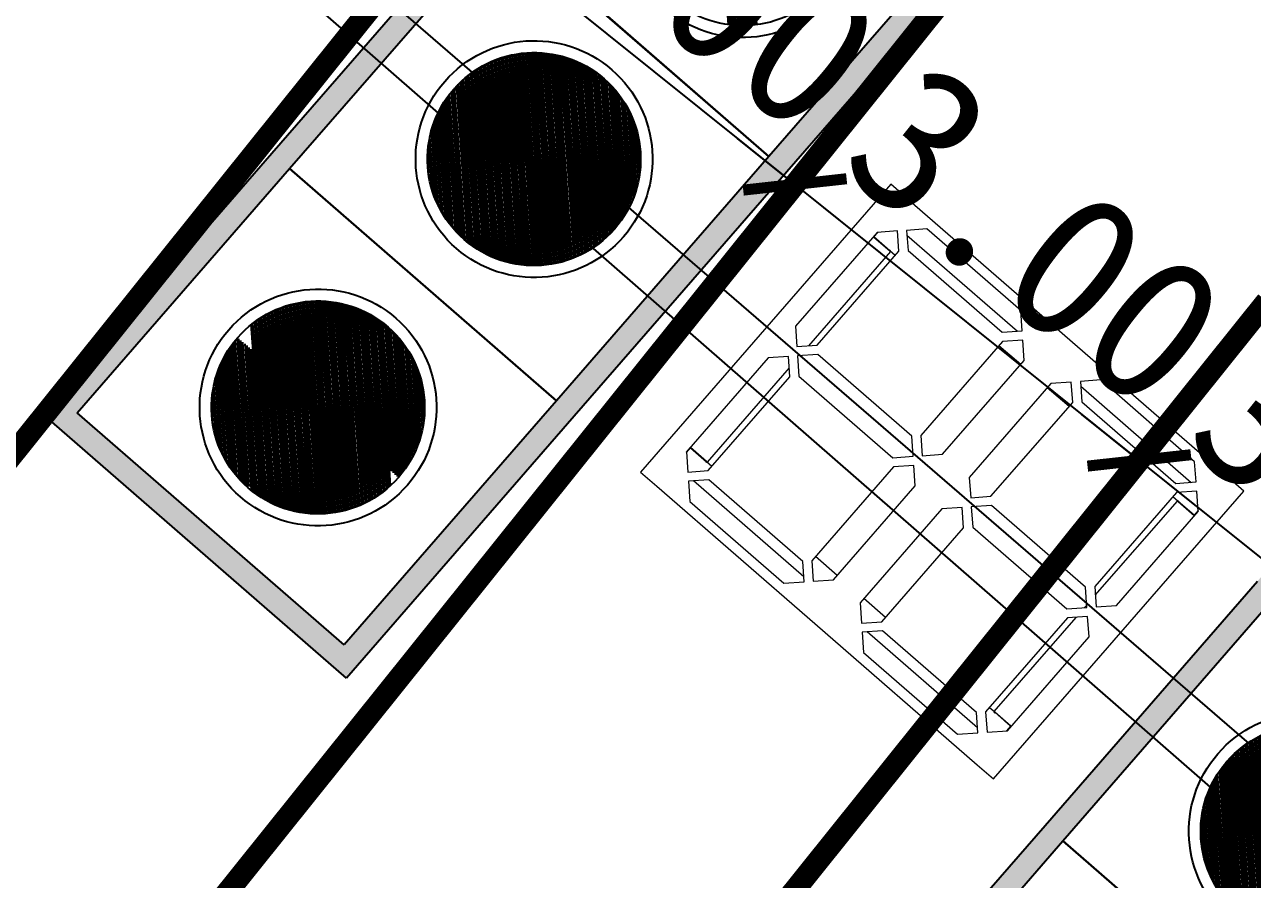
# Model space of a CAD drawing. Header units: millimetres. Extents: x 67536 to 67858, y 50657 to 50929.
# Drawn here: x 67722.72 to 67731.07, y 50819.86 to 50825.68 of the extents above; entities that cross this region are included whole.
import ezdxf

# ---------------------------------------------------------------- set-up
doc = ezdxf.new("R2010")
doc.units = ezdxf.units.MM
doc.linetypes.add('JTSS01', pattern=[6, 2, -4])
doc.layers.add('@-交通信号', color=7, linetype='Continuous')
doc.layers.add('@-注释', color=7, linetype='Continuous')
doc.layers.add('@-道路标线', color=7, linetype='Continuous', lineweight=0)
doc.layers.get('0').off()
doc.styles.add('--黑体', font='simhei.ttf')
doc.dimstyles.new('标志标注', dxfattribs={"dimtxt": 1, "dimasz": 0.5, "dimexe": 0, "dimexo": 0, "dimgap": 0.25, "dimtad": 1, "dimzin": 0, "dimdsep": 46, "dimtxsty": '--黑体', "dimblk": 'ARCHTICK', "dimcen": 0.09, "dimadec": 0, "dimazin": 0, "dimtfac": 1, "dimtix": 1, "dimtmove": 1, "dimatfit": 0, "dimfxl": 1, "dimtolj": 1, "dimtzin": 0, "dimarcsym": 0})

# ---------------------------------------------------------------- blocks, each defined once
blk = doc.blocks.new('A$C5D3B22B4')
at = {"layer": '@-交通信号'}
for p, q in [((-13.8568, 16.384), (-19.0192, 16.3681)), ((-6.7587, 16.4046), (-13.8568, 16.384)), ((-13.8537, 16.0043), (-19.0192, 16.0154)), ((-6.7587, 15.9898), (-13.8537, 16.0043))]:
    blk.add_line(p, q, dxfattribs=at)
blk = doc.blocks.new('A$C2B1B455F')
at = {"layer": '@-交通信号'}
h = blk.add_hatch(color=256, dxfattribs=at)
h.paths.add_polyline_path([(0, 2.307), (0, 0.7335), (0, -0.7335), (0, -2.307), (-1.8163, -2.307), (-1.8163, -0.7335), (-1.8163, 0.7335), (-1.8163, 2.307)])
h.paths.add_polyline_path([(-0.1065, 2.2005), (-0.1065, 0.7335), (-0.1065, -0.7335), (-0.1065, -2.2005), (-1.7098, -2.2005), (-1.7098, -0.7335), (-1.7098, 0.7335), (-1.7098, 2.2005)], flags=16)
for p, q in [((0, 2.307), (0, 0.7335)), ((-0.1065, 2.2005), (-0.1065, 0.7335)), ((-0.563, 1.1233), (-0.9019, 1.4622)), ((-0.5691, 1.1174), (-0.9019, 1.4502)), ((-0.5569, 1.1294), (-0.895, 1.4675)), ((-0.551, 1.1355), (-0.883, 1.4675)), ((-0.5452, 1.1418), (-0.8709, 1.4675)), ((-0.5395, 1.1481), (-0.8589, 1.4675)), ((-0.5753, 1.1116), (-0.9019, 1.4381)), ((-0.5816, 1.1059), (-0.9019, 1.4261)), ((-0.5881, 1.1003), (-0.9019, 1.4141)), ((-0.5946, 1.0948), (-0.9019, 1.402)), ((-0.6013, 1.0894), (-0.9019, 1.39)), ((-0.6081, 1.0841), (-0.9019, 1.3779)), ((-0.6149, 1.0789), (-0.9019, 1.3659)), ((-0.6219, 1.0739), (-0.9019, 1.3538)), ((-0.629, 1.0689), (-0.9019, 1.3418)), ((-0.6362, 1.0641), (-0.9019, 1.3297)), ((-1.8163, -0.7335), (-1.8163, 0.7335)), ((-1.7098, 0.7335), (-0.1065, 0.7335)), ((-1.7098, -0.7335), (-1.7098, 0.7335)), ((-0.1065, 0.7335), (-1.7098, 0.7335)), ((-0.1065, 0.7335), (-0.1065, -0.7335)), ((0, 0.7335), (0, -0.7335)), ((-0.9019, 0.4182), (-0.9852, 0.5016)), ((-0.9019, 0.4303), (-0.9749, 0.5033)), ((-0.9019, 0.4423), (-0.9643, 0.5048)), ((-0.9019, 0.4544), (-0.9536, 0.5061)), ((-0.9019, 0.4664), (-0.9426, 0.5071)), ((-0.9019, 0.4785), (-0.9313, 0.508)), ((-0.9019, 0.4905), (-0.9199, 0.5085)), ((-0.9019, 0.5026), (-0.9081, 0.5088)), ((-0.4252, 0.0259), (-0.9019, 0.5026)), ((-0.4189, 0.0317), (-0.8961, 0.5088)), ((-0.4192, 0.044), (-0.8837, 0.5085)), ((-0.4198, 0.0567), (-0.871, 0.5079)), ((-0.4209, 0.0698), (-0.858, 0.5069)), ((-0.4223, 0.0832), (-0.8445, 0.5054)), ((-0.4241, 0.0972), (-0.8306, 0.5036)), ((-0.4265, 0.1116), (-0.8161, 0.5012)), ((-0.9019, 0.2134), (-1.1365, 0.448)), ((-0.9019, 0.2255), (-1.1287, 0.4523)), ((-0.9019, 0.2375), (-1.1208, 0.4564)), ((-0.9019, 0.2495), (-1.1127, 0.4604)), ((-0.9019, 0.2616), (-1.1045, 0.4643)), ((-0.9019, 0.2736), (-1.0962, 0.468)), ((-0.9019, 0.2857), (-1.0878, 0.4716)), ((-0.9019, 0.2977), (-1.0792, 0.4751)), ((-0.9019, 0.3098), (-1.0705, 0.4785)), ((-0.9019, 0.3218), (-1.0617, 0.4817)), ((-0.9019, 0.3339), (-1.0527, 0.4847)), ((-0.9019, 0.3459), (-1.0435, 0.4876)), ((-0.9019, 0.358), (-1.0342, 0.4904)), ((-0.9019, 0.37), (-1.0248, 0.493)), ((-0.9019, 0.3821), (-1.0152, 0.4954)), ((-0.9019, 0.3941), (-1.0054, 0.4976)), ((-0.9019, 0.4062), (-0.9954, 0.4997)), ((-0.4372, 0.0259), (-0.9019, 0.4905)), ((-0.4493, 0.0259), (-0.9019, 0.4785)), ((-0.4613, 0.0259), (-0.9019, 0.4664)), ((-0.4733, 0.0259), (-0.9019, 0.4544)), ((-0.4295, 0.1266), (-0.8011, 0.4982)), ((-0.4331, 0.1422), (-0.7855, 0.4946)), ((-0.4375, 0.1587), (-0.769, 0.4902)), ((-0.4428, 0.176), (-0.7517, 0.4849)), ((-0.4493, 0.1946), (-0.7331, 0.4784)), ((-0.4573, 0.2146), (-0.7131, 0.4705)), ((-0.4673, 0.2367), (-0.691, 0.4604)), ((-0.4805, 0.2619), (-0.6658, 0.4473)), ((-0.9019, 0.0809), (-1.2148, 0.3938)), ((-0.9019, 0.0929), (-1.2082, 0.3993)), ((-0.9019, 0.105), (-1.2015, 0.4046)), ((-0.9019, 0.117), (-1.1948, 0.4099)), ((-0.9019, 0.1291), (-1.1879, 0.4151)), ((-0.9019, 0.1411), (-1.1809, 0.4201)), ((-0.9019, 0.1532), (-1.1737, 0.4251)), ((-0.9019, 0.1652), (-1.1665, 0.4299)), ((-0.9019, 0.1773), (-1.1592, 0.4346)), ((-0.9019, 0.1893), (-1.1517, 0.4392)), ((-0.9019, 0.2014), (-1.1442, 0.4437)), ((-0.4854, 0.0259), (-0.9019, 0.4423)), ((-0.4974, 0.0259), (-0.9019, 0.4303)), ((-0.5095, 0.0259), (-0.9019, 0.4182)), ((-0.5215, 0.0259), (-0.9019, 0.4062)), ((-0.5336, 0.0259), (-0.9019, 0.3941)), ((-0.4993, 0.2928), (-0.6349, 0.4284)), ((-0.9553, 0.0259), (-1.269, 0.3396)), ((-0.9432, 0.0259), (-1.2634, 0.3461)), ((-0.9312, 0.0259), (-1.2577, 0.3524)), ((-0.9191, 0.0259), (-1.2519, 0.3586)), ((-0.9071, 0.0259), (-1.246, 0.3648)), ((-0.9019, 0.0327), (-1.24, 0.3708)), ((-0.9019, 0.0447), (-1.2338, 0.3767)), ((-0.9019, 0.0568), (-1.2276, 0.3825)), ((-0.9019, 0.0688), (-1.2212, 0.3882)), ((-0.5456, 0.0259), (-0.9019, 0.3821)), ((-0.5577, 0.0259), (-0.9019, 0.37)), ((-0.5697, 0.0259), (-0.9019, 0.358)), ((-0.5818, 0.0259), (-0.9019, 0.3459)), ((-0.5382, 0.3437), (-0.584, 0.3895)), ((-1.0517, 0.0259), (-1.31, 0.2842)), ((-1.0396, 0.0259), (-1.3052, 0.2915)), ((-1.0276, 0.0259), (-1.3004, 0.2987)), ((-1.0155, 0.0259), (-1.2955, 0.3058)), ((-1.0035, 0.0259), (-1.2904, 0.3128)), ((-0.9914, 0.0259), (-1.2852, 0.3197)), ((-0.9794, 0.0259), (-1.2799, 0.3264)), ((-0.9673, 0.0259), (-1.2745, 0.3331)), ((-0.5938, 0.0259), (-0.9019, 0.3339)), ((-0.6059, 0.0259), (-0.9019, 0.3218)), ((-0.6179, 0.0259), (-0.9019, 0.3098)), ((-0.63, 0.0259), (-0.9019, 0.2977)), ((-0.642, 0.0259), (-0.9019, 0.2857)), ((-1.136, 0.0259), (-1.3398, 0.2296)), ((-1.124, 0.0259), (-1.3359, 0.2378)), ((-1.1119, 0.0259), (-1.3319, 0.2458)), ((-1.0999, 0.0259), (-1.3277, 0.2537)), ((-1.0878, 0.0259), (-1.3235, 0.2615)), ((-1.0758, 0.0259), (-1.3191, 0.2692)), ((-1.0637, 0.0259), (-1.3146, 0.2767)), ((-0.6541, 0.0259), (-0.9019, 0.2736)), ((-0.6661, 0.0259), (-0.9019, 0.2616)), ((-0.6782, 0.0259), (-0.9019, 0.2495)), ((-0.6902, 0.0259), (-0.9019, 0.2375)), ((-0.7023, 0.0259), (-0.9019, 0.2255)), ((-1.2203, 0.0259), (-1.3632, 0.1687)), ((-1.2083, 0.0259), (-1.3603, 0.1779)), ((-1.1962, 0.0259), (-1.3572, 0.1868)), ((-1.1842, 0.0259), (-1.354, 0.1957)), ((-1.1722, 0.0259), (-1.3507, 0.2044)), ((-1.1601, 0.0259), (-1.3472, 0.2129)), ((-1.1481, 0.0259), (-1.3435, 0.2213)), ((-0.7143, 0.0259), (-0.9019, 0.2134)), ((-0.7264, 0.0259), (-0.9019, 0.2014)), ((-0.7384, 0.0259), (-0.9019, 0.1893)), ((-0.7505, 0.0259), (-0.9019, 0.1773)), ((-1.2806, 0.0259), (-1.3754, 0.1207)), ((-1.2685, 0.0259), (-1.3733, 0.1307)), ((-1.2565, 0.0259), (-1.3711, 0.1404)), ((-1.2444, 0.0259), (-1.3686, 0.15)), ((-1.2324, 0.0259), (-1.366, 0.1595)), ((-0.7625, 0.0259), (-0.9019, 0.1652)), ((-0.7746, 0.0259), (-0.9019, 0.1532)), ((-0.7866, 0.0259), (-0.9019, 0.1411)), ((-0.7987, 0.0259), (-0.9019, 0.1291)), ((-0.8107, 0.0259), (-0.9019, 0.117)), ((-1.3529, 0.0259), (-1.3839, 0.0568)), ((-1.3408, 0.0259), (-1.383, 0.068)), ((-1.3288, 0.0259), (-1.3819, 0.079)), ((-1.3167, 0.0259), (-1.3806, 0.0897)), ((-1.3047, 0.0259), (-1.3791, 0.1003)), ((-1.2926, 0.0259), (-1.3774, 0.1106)), ((-0.8227, 0.0259), (-0.9019, 0.105)), ((-0.8348, 0.0259), (-0.9019, 0.0929)), ((-0.8468, 0.0259), (-0.9019, 0.0809)), ((-0.8589, 0.0259), (-0.9019, 0.0688)), ((-0.8709, 0.0259), (-0.9019, 0.0568)), ((-1.377, 0.0259), (-1.3848, 0.0337)), ((-0.906, -0.4571), (-1.3848, 0.0217)), ((-0.9184, -0.4568), (-1.3846, 0.0094)), ((-1.3649, 0.0259), (-1.3845, 0.0454)), ((-0.9019, -0.4493), (-1.377, 0.0259)), ((-0.9019, -0.4372), (-1.3649, 0.0259)), ((-0.9019, -0.4252), (-1.3529, 0.0259)), ((-0.9019, -0.4131), (-1.3408, 0.0259)), ((-0.9019, -0.4011), (-1.3288, 0.0259)), ((-0.9019, -0.389), (-1.3167, 0.0259)), ((-0.9019, -0.377), (-1.3047, 0.0259)), ((-0.9019, -0.3649), (-1.2926, 0.0259)), ((-0.9019, -0.3529), (-1.2806, 0.0259)), ((-0.9019, -0.3408), (-1.2685, 0.0259)), ((-0.9019, -0.3288), (-1.2565, 0.0259)), ((-0.9019, -0.3167), (-1.2444, 0.0259)), ((-0.9019, -0.3047), (-1.2324, 0.0259)), ((-0.9019, -0.2926), (-1.2203, 0.0259)), ((-0.9019, -0.2806), (-1.2083, 0.0259)), ((-0.9019, -0.2685), (-1.1962, 0.0259)), ((-0.9019, -0.2565), (-1.1842, 0.0259)), ((-0.9019, -0.2444), (-1.1722, 0.0259)), ((-0.9019, -0.2324), (-1.1601, 0.0259)), ((-0.9019, -0.2203), (-1.1481, 0.0259)), ((-0.9019, -0.2083), (-1.136, 0.0259)), ((-0.9019, -0.1962), (-1.124, 0.0259)), ((-0.9019, -0.1842), (-1.1119, 0.0259)), ((-0.9019, -0.1721), (-1.0999, 0.0259)), ((-0.9019, -0.1601), (-1.0878, 0.0259)), ((-0.9019, -0.148), (-1.0758, 0.0259)), ((-0.9019, -0.136), (-1.0637, 0.0259)), ((-0.9019, -0.124), (-1.0517, 0.0259)), ((-0.9019, -0.1119), (-1.0396, 0.0259)), ((-0.9019, -0.0999), (-1.0276, 0.0259)), ((-0.9019, -0.0878), (-1.0155, 0.0259)), ((-0.9019, -0.0758), (-1.0035, 0.0259)), ((-0.9019, -0.0637), (-0.9914, 0.0259)), ((-0.9019, -0.0517), (-0.9794, 0.0259)), ((-0.9019, -0.0396), (-0.9673, 0.0259)), ((-0.9019, -0.0276), (-0.9553, 0.0259)), ((-0.9019, -0.0155), (-0.9432, 0.0259)), ((-0.9019, -0.0035), (-0.9312, 0.0259)), ((-0.9019, 0.0086), (-0.9191, 0.0259)), ((-0.9019, 0.0206), (-0.9071, 0.0259)), ((-0.883, 0.0259), (-0.9019, 0.0447)), ((-0.895, 0.0259), (-0.9019, 0.0327)), ((-0.563, -0.3183), (-0.9019, 0.0206)), ((-0.5691, -0.3242), (-0.9019, 0.0086)), ((-0.5569, -0.3122), (-0.895, 0.0259)), ((-0.551, -0.3061), (-0.883, 0.0259)), ((-0.5452, -0.2999), (-0.8709, 0.0259)), ((-0.5395, -0.2935), (-0.8589, 0.0259)), ((-0.5339, -0.2871), (-0.8468, 0.0259)), ((-0.5284, -0.2805), (-0.8348, 0.0259)), ((-0.5231, -0.2738), (-0.8227, 0.0259)), ((-0.5178, -0.267), (-0.8107, 0.0259)), ((-0.5126, -0.2601), (-0.7987, 0.0259)), ((-0.5076, -0.2531), (-0.7866, 0.0259)), ((-0.5027, -0.246), (-0.7746, 0.0259)), ((-0.4978, -0.2388), (-0.7625, 0.0259)), ((-0.4931, -0.2315), (-0.7505, 0.0259)), ((-0.4885, -0.224), (-0.7384, 0.0259)), ((-0.484, -0.2165), (-0.7264, 0.0259)), ((-0.4797, -0.2088), (-0.7143, 0.0259)), ((-0.4754, -0.201), (-0.7023, 0.0259)), ((-0.4713, -0.193), (-0.6902, 0.0259)), ((-0.4673, -0.185), (-0.6782, 0.0259)), ((-0.4634, -0.1768), (-0.6661, 0.0259)), ((-0.4597, -0.1685), (-0.6541, 0.0259)), ((-0.4561, -0.1601), (-0.642, 0.0259)), ((-0.4526, -0.1515), (-0.63, 0.0259)), ((-0.4493, -0.1428), (-0.6179, 0.0259)), ((-0.4461, -0.1339), (-0.6059, 0.0259)), ((-0.443, -0.125), (-0.5938, 0.0259)), ((-0.4401, -0.1158), (-0.5818, 0.0259)), ((-0.4374, -0.1065), (-0.5697, 0.0259)), ((-0.4348, -0.0971), (-0.5577, 0.0259)), ((-0.4323, -0.0874), (-0.5456, 0.0259)), ((-0.4301, -0.0776), (-0.5336, 0.0259)), ((-0.428, -0.0677), (-0.5215, 0.0259)), ((-0.4261, -0.0575), (-0.5095, 0.0259)), ((-0.4244, -0.0472), (-0.4974, 0.0259)), ((-0.4229, -0.0366), (-0.4854, 0.0259)), ((-0.4216, -0.0258), (-0.4733, 0.0259)), ((-0.4206, -0.0149), (-0.4613, 0.0259)), ((-0.4198, -0.0036), (-0.4493, 0.0259)), ((-0.4192, 0.0079), (-0.4372, 0.0259)), ((-0.4189, 0.0196), (-0.4252, 0.0259)), ((-0.931, -0.4562), (-1.384, -0.0033)), ((-0.944, -0.4553), (-1.383, -0.0163)), ((-0.9574, -0.4539), (-1.3816, -0.0297)), ((-0.9713, -0.4521), (-1.3798, -0.0436)), ((-0.5753, -0.33), (-0.9019, -0.0035)), ((-0.5816, -0.3357), (-0.9019, -0.0155)), ((-0.5881, -0.3413), (-0.9019, -0.0276)), ((-0.5946, -0.3468), (-0.9019, -0.0396)), ((-0.6013, -0.3522), (-0.9019, -0.0517)), ((-0.9856, -0.4498), (-1.3775, -0.0579)), ((-1.0006, -0.4469), (-1.3747, -0.0728)), ((-1.0161, -0.4434), (-1.3711, -0.0884)), ((-1.0325, -0.4391), (-1.3669, -0.1047)), ((-0.6081, -0.3575), (-0.9019, -0.0637)), ((-0.6149, -0.3627), (-0.9019, -0.0758)), ((-0.6219, -0.3677), (-0.9019, -0.0878)), ((-0.629, -0.3727), (-0.9019, -0.0999)), ((-1.0497, -0.4339), (-1.3617, -0.122)), ((-1.0681, -0.4276), (-1.3554, -0.1403)), ((-1.0879, -0.4199), (-1.3476, -0.1601)), ((-0.6362, -0.3775), (-0.9019, -0.1119)), ((-0.6435, -0.3823), (-0.9019, -0.124)), ((-0.651, -0.3869), (-0.9019, -0.136)), ((-0.6585, -0.3914), (-0.9019, -0.148)), ((-0.6662, -0.3957), (-0.9019, -0.1601)), ((-1.1096, -0.4102), (-1.3379, -0.1819)), ((-1.1343, -0.3975), (-1.3252, -0.2066)), ((-0.674, -0.4), (-0.9019, -0.1721)), ((-0.6819, -0.4041), (-0.9019, -0.1842)), ((-0.6899, -0.4082), (-0.9019, -0.1962)), ((-0.6981, -0.412), (-0.9019, -0.2083)), ((-0.7064, -0.4158), (-0.9019, -0.2203)), ((-1.1642, -0.3796), (-1.3074, -0.2365)), ((-0.7148, -0.4194), (-0.9019, -0.2324)), ((-0.7234, -0.4229), (-0.9019, -0.2444)), ((-0.732, -0.4263), (-0.9019, -0.2565)), ((-0.7409, -0.4295), (-0.9019, -0.2685)), ((-1.2092, -0.3467), (-1.2744, -0.2815)), ((-0.7498, -0.4326), (-0.9019, -0.2806)), ((-0.759, -0.4355), (-0.9019, -0.2926)), ((-0.7682, -0.4383), (-0.9019, -0.3047)), ((-0.7777, -0.4409), (-0.9019, -0.3167)), ((-0.7873, -0.4433), (-0.9019, -0.3288)), ((-0.7971, -0.4456), (-0.9019, -0.3408)), ((-0.807, -0.4477), (-0.9019, -0.3529)), ((-0.8171, -0.4496), (-0.9019, -0.3649)), ((-0.8275, -0.4514), (-0.9019, -0.377)), ((-0.838, -0.4529), (-0.9019, -0.389)), ((-0.8487, -0.4542), (-0.9019, -0.4011)), ((-0.8597, -0.4553), (-0.9019, -0.4131)), ((-0.8709, -0.4561), (-0.9019, -0.4252)), ((-0.8823, -0.4567), (-0.9019, -0.4372)), ((-0.894, -0.4571), (-0.9019, -0.4493)), ((-1.8163, -2.307), (-1.8163, -0.7335)), ((-0.1065, -0.7335), (-1.7098, -0.7335)), ((-1.7098, -0.7335), (-0.1065, -0.7335)), ((-1.7098, -2.2005), (-1.7098, -0.7335)), ((-0.1065, -0.7335), (-0.1065, -2.2005)), ((0, -0.7335), (0, -2.307)), ((-0.9019, -1.1339), (-1.0342, -1.0015)), ((-0.9019, -1.1218), (-1.0248, -0.9989)), ((-0.9019, -1.1098), (-1.0152, -0.9965)), ((-0.9019, -1.0977), (-1.0054, -0.9942)), ((-0.9019, -1.0857), (-0.9954, -0.9922)), ((-0.9019, -1.0737), (-0.9852, -0.9903)), ((-0.9019, -1.0616), (-0.9749, -0.9886)), ((-0.9019, -1.0496), (-0.9643, -0.9871)), ((-0.9019, -1.0375), (-0.9536, -0.9858)), ((-0.9019, -1.0255), (-0.9426, -0.9847)), ((-0.9019, -1.0134), (-0.9313, -0.9839)), ((-0.9019, -1.0014), (-0.9199, -0.9834)), ((-0.9019, -0.9893), (-0.9081, -0.9831)), ((-0.4252, -1.466), (-0.9019, -0.9893)), ((-0.4372, -1.466), (-0.9019, -1.0014)), ((-0.4189, -1.4602), (-0.8961, -0.9831)), ((-0.4192, -1.4479), (-0.8837, -0.9834)), ((-0.4198, -1.4352), (-0.871, -0.984)), ((-0.4209, -1.4221), (-0.858, -0.985)), ((-0.4223, -1.4086), (-0.8445, -0.9864)), ((-0.4241, -1.3947), (-0.8306, -0.9883)), ((-0.4265, -1.3803), (-0.8161, -0.9907)), ((-0.4295, -1.3653), (-0.8011, -0.9936)), ((-0.4331, -1.3496), (-0.7855, -0.9972)), ((-0.4375, -1.3332), (-0.769, -1.0016)), ((-0.9019, -1.3146), (-1.1592, -1.0573)), ((-0.9019, -1.3026), (-1.1517, -1.0527)), ((-0.9019, -1.2905), (-1.1442, -1.0482)), ((-0.9019, -1.2785), (-1.1365, -1.0438)), ((-0.9019, -1.2664), (-1.1287, -1.0396)), ((-0.9019, -1.2544), (-1.1208, -1.0355)), ((-0.9019, -1.2423), (-1.1127, -1.0315)), ((-0.9019, -1.2303), (-1.1045, -1.0276)), ((-0.9019, -1.2182), (-1.0962, -1.0239)), ((-0.9019, -1.2062), (-1.0878, -1.0202)), ((-0.9019, -1.1941), (-1.0792, -1.0168)), ((-0.9019, -1.1821), (-1.0705, -1.0134)), ((-0.9019, -1.17), (-1.0617, -1.0102)), ((-0.9019, -1.158), (-1.0527, -1.0072)), ((-0.9019, -1.1459), (-1.0435, -1.0043)), ((-0.4493, -1.466), (-0.9019, -1.0134)), ((-0.4613, -1.466), (-0.9019, -1.0255)), ((-0.4733, -1.466), (-0.9019, -1.0375)), ((-0.4854, -1.466), (-0.9019, -1.0496)), ((-0.4428, -1.3158), (-0.7517, -1.007)), ((-0.4493, -1.2973), (-0.7331, -1.0134)), ((-0.4573, -1.2773), (-0.7131, -1.0214)), ((-0.4673, -1.2552), (-0.691, -1.0315)), ((-0.4805, -1.23), (-0.6658, -1.0446)), ((-0.9019, -1.4351), (-1.2276, -1.1094)), ((-0.9019, -1.4231), (-1.2212, -1.1037)), ((-0.9019, -1.411), (-1.2148, -1.0981)), ((-0.9019, -1.399), (-1.2082, -1.0926)), ((-0.9019, -1.3869), (-1.2015, -1.0872)), ((-0.9019, -1.3749), (-1.1948, -1.082)), ((-0.9019, -1.3628), (-1.1879, -1.0768)), ((-0.9019, -1.3508), (-1.1809, -1.0718)), ((-0.9019, -1.3387), (-1.1737, -1.0668)), ((-0.9019, -1.3267), (-1.1665, -1.062)), ((-0.4974, -1.466), (-0.9019, -1.0616)), ((-0.5095, -1.466), (-0.9019, -1.0737)), ((-0.5215, -1.466), (-0.9019, -1.0857)), ((-0.5336, -1.466), (-0.9019, -1.0977)), ((-0.5456, -1.466), (-0.9019, -1.1098)), ((-0.4993, -1.199), (-0.6349, -1.0635)), ((-0.5382, -1.1481), (-0.584, -1.1024)), ((-0.9794, -1.466), (-1.2799, -1.1655)), ((-0.9673, -1.466), (-1.2745, -1.1588)), ((-0.9553, -1.466), (-1.269, -1.1522)), ((-0.9432, -1.466), (-1.2634, -1.1458)), ((-0.9312, -1.466), (-1.2577, -1.1395)), ((-0.9191, -1.466), (-1.2519, -1.1332)), ((-0.9071, -1.466), (-1.246, -1.1271)), ((-0.9019, -1.4592), (-1.24, -1.1211)), ((-0.9019, -1.4472), (-1.2338, -1.1152)), ((-0.5577, -1.466), (-0.9019, -1.1218)), ((-0.5697, -1.466), (-0.9019, -1.1339)), ((-0.5818, -1.466), (-0.9019, -1.1459)), ((-0.5938, -1.466), (-0.9019, -1.158)), ((-1.0758, -1.466), (-1.3191, -1.2227)), ((-1.0637, -1.466), (-1.3146, -1.2151)), ((-1.0517, -1.466), (-1.31, -1.2077)), ((-1.0396, -1.466), (-1.3052, -1.2004)), ((-1.0276, -1.466), (-1.3004, -1.1932)), ((-1.0155, -1.466), (-1.2955, -1.1861)), ((-1.0035, -1.466), (-1.2904, -1.1791)), ((-0.9914, -1.466), (-1.2852, -1.1722)), ((-0.6059, -1.466), (-0.9019, -1.17)), ((-0.6179, -1.466), (-0.9019, -1.1821)), ((-0.63, -1.466), (-0.9019, -1.1941)), ((-0.642, -1.466), (-0.9019, -1.2062)), ((-0.6541, -1.466), (-0.9019, -1.2182)), ((-1.1601, -1.466), (-1.3472, -1.279)), ((-1.1481, -1.466), (-1.3435, -1.2705)), ((-1.136, -1.466), (-1.3398, -1.2623)), ((-1.124, -1.466), (-1.3359, -1.2541)), ((-1.1119, -1.466), (-1.3319, -1.2461)), ((-1.0999, -1.466), (-1.3277, -1.2382)), ((-1.0878, -1.466), (-1.3235, -1.2304)), ((-0.6661, -1.466), (-0.9019, -1.2303)), ((-0.6782, -1.466), (-0.9019, -1.2423)), ((-0.6902, -1.466), (-0.9019, -1.2544)), ((-0.7023, -1.466), (-0.9019, -1.2664)), ((-0.7143, -1.466), (-0.9019, -1.2785)), ((-1.2324, -1.466), (-1.366, -1.3324)), ((-1.2203, -1.466), (-1.3632, -1.3231)), ((-1.2083, -1.466), (-1.3603, -1.314)), ((-1.1962, -1.466), (-1.3572, -1.305)), ((-1.1842, -1.466), (-1.354, -1.2962)), ((-1.1722, -1.466), (-1.3507, -1.2875)), ((-0.7264, -1.466), (-0.9019, -1.2905)), ((-0.7384, -1.466), (-0.9019, -1.3026)), ((-0.7505, -1.466), (-0.9019, -1.3146)), ((-0.7625, -1.466), (-0.9019, -1.3267)), ((-1.2926, -1.466), (-1.3774, -1.3813)), ((-1.2806, -1.466), (-1.3754, -1.3712)), ((-1.2685, -1.466), (-1.3733, -1.3612)), ((-1.2565, -1.466), (-1.3711, -1.3514)), ((-1.2444, -1.466), (-1.3686, -1.3418)), ((-0.7746, -1.466), (-0.9019, -1.3387)), ((-0.7866, -1.466), (-0.9019, -1.3508)), ((-0.7987, -1.466), (-0.9019, -1.3628)), ((-0.8107, -1.466), (-0.9019, -1.3749)), ((-0.8227, -1.466), (-0.9019, -1.3869)), ((-0.8348, -1.466), (-0.9019, -1.399)), ((-0.8468, -1.466), (-0.9019, -1.411)), ((-0.8589, -1.466), (-0.9019, -1.4231)), ((-0.8709, -1.466), (-0.9019, -1.4351)), ((-0.906, -1.949), (-1.3848, -1.4702)), ((-0.9184, -1.9487), (-1.3846, -1.4825)), ((-0.931, -1.9481), (-1.384, -1.4952)), ((-0.9019, -1.9411), (-1.377, -1.466)), ((-0.9019, -1.9291), (-1.3649, -1.466)), ((-0.9019, -1.917), (-1.3529, -1.466)), ((-0.9019, -1.905), (-1.3408, -1.466)), ((-0.9019, -1.8929), (-1.3288, -1.466)), ((-0.9019, -1.8809), (-1.3167, -1.466)), ((-0.9019, -1.8688), (-1.3047, -1.466)), ((-0.9019, -1.8568), (-1.2926, -1.466)), ((-0.9019, -1.8447), (-1.2806, -1.466)), ((-0.9019, -1.8327), (-1.2685, -1.466)), ((-0.9019, -1.8206), (-1.2565, -1.466)), ((-0.9019, -1.8086), (-1.2444, -1.466)), ((-0.9019, -1.7966), (-1.2324, -1.466)), ((-0.9019, -1.7845), (-1.2203, -1.466)), ((-0.9019, -1.7725), (-1.2083, -1.466)), ((-0.9019, -1.7604), (-1.1962, -1.466)), ((-0.9019, -1.7484), (-1.1842, -1.466)), ((-0.9019, -1.7363), (-1.1722, -1.466)), ((-0.9019, -1.7243), (-1.1601, -1.466)), ((-0.9019, -1.7122), (-1.1481, -1.466)), ((-0.9019, -1.7002), (-1.136, -1.466)), ((-0.9019, -1.6881), (-1.124, -1.466)), ((-0.9019, -1.6761), (-1.1119, -1.466)), ((-0.9019, -1.664), (-1.0999, -1.466)), ((-0.9019, -1.652), (-1.0878, -1.466)), ((-0.9019, -1.6399), (-1.0758, -1.466)), ((-0.9019, -1.6279), (-1.0637, -1.466)), ((-0.9019, -1.6158), (-1.0517, -1.466)), ((-0.9019, -1.6038), (-1.0396, -1.466)), ((-0.9019, -1.5917), (-1.0276, -1.466)), ((-0.9019, -1.5797), (-1.0155, -1.466)), ((-0.9019, -1.5676), (-1.0035, -1.466)), ((-0.9019, -1.5556), (-0.9914, -1.466)), ((-0.9019, -1.5435), (-0.9794, -1.466)), ((-0.9019, -1.5315), (-0.9673, -1.466)), ((-0.9019, -1.5194), (-0.9553, -1.466)), ((-0.9019, -1.5074), (-0.9432, -1.466)), ((-0.9019, -1.4953), (-0.9312, -1.466)), ((-0.9019, -1.4833), (-0.9191, -1.466)), ((-0.9019, -1.4712), (-0.9071, -1.466)), ((-0.883, -1.466), (-0.9019, -1.4472)), ((-0.895, -1.466), (-0.9019, -1.4592)), ((-0.563, -1.8101), (-0.9019, -1.4712)), ((-0.5691, -1.8161), (-0.9019, -1.4833)), ((-0.5753, -1.8219), (-0.9019, -1.4953)), ((-0.5569, -1.8041), (-0.895, -1.466)), ((-0.551, -1.798), (-0.883, -1.466)), ((-0.5452, -1.7917), (-0.8709, -1.466)), ((-0.5395, -1.7854), (-0.8589, -1.466)), ((-0.5339, -1.7789), (-0.8468, -1.466)), ((-0.5284, -1.7724), (-0.8348, -1.466)), ((-0.5231, -1.7657), (-0.8227, -1.466)), ((-0.5178, -1.7589), (-0.8107, -1.466)), ((-0.5126, -1.752), (-0.7987, -1.466)), ((-0.5076, -1.745), (-0.7866, -1.466)), ((-0.5027, -1.7379), (-0.7746, -1.466)), ((-0.4978, -1.7307), (-0.7625, -1.466)), ((-0.4931, -1.7233), (-0.7505, -1.466)), ((-0.4885, -1.7159), (-0.7384, -1.466)), ((-0.484, -1.7083), (-0.7264, -1.466)), ((-0.4797, -1.7006), (-0.7143, -1.466)), ((-0.4754, -1.6928), (-0.7023, -1.466)), ((-0.4713, -1.6849), (-0.6902, -1.466)), ((-0.4673, -1.6769), (-0.6782, -1.466)), ((-0.4634, -1.6687), (-0.6661, -1.466)), ((-0.4597, -1.6604), (-0.6541, -1.466)), ((-0.4561, -1.652), (-0.642, -1.466)), ((-0.4526, -1.6434), (-0.63, -1.466)), ((-0.4493, -1.6347), (-0.6179, -1.466)), ((-0.4461, -1.6258), (-0.6059, -1.466)), ((-0.443, -1.6168), (-0.5938, -1.466)), ((-0.4401, -1.6077), (-0.5818, -1.466)), ((-0.4374, -1.5984), (-0.5697, -1.466)), ((-0.4348, -1.5889), (-0.5577, -1.466)), ((-0.4323, -1.5793), (-0.5456, -1.466)), ((-0.4301, -1.5695), (-0.5336, -1.466)), ((-0.428, -1.5595), (-0.5215, -1.466)), ((-0.4261, -1.5494), (-0.5095, -1.466)), ((-0.4244, -1.539), (-0.4974, -1.466)), ((-0.4229, -1.5285), (-0.4854, -1.466)), ((-0.4216, -1.5177), (-0.4733, -1.466)), ((-0.944, -1.9472), (-1.383, -1.5082)), ((-0.9574, -1.9458), (-1.3816, -1.5216)), ((-0.9713, -1.944), (-1.3798, -1.5354)), ((-0.9856, -1.9417), (-1.3775, -1.5498)), ((-0.5816, -1.8276), (-0.9019, -1.5074)), ((-0.5881, -1.8332), (-0.9019, -1.5194)), ((-0.5946, -1.8387), (-0.9019, -1.5315)), ((-0.6013, -1.8441), (-0.9019, -1.5435)), ((-0.6081, -1.8494), (-0.9019, -1.5556)), ((-1.0006, -1.9388), (-1.3747, -1.5647)), ((-1.0161, -1.9353), (-1.3711, -1.5803)), ((-1.0325, -1.931), (-1.3669, -1.5966)), ((-0.6149, -1.8546), (-0.9019, -1.5676)), ((-0.6219, -1.8596), (-0.9019, -1.5797)), ((-0.629, -1.8646), (-0.9019, -1.5917)), ((-0.6362, -1.8694), (-0.9019, -1.6038)), ((-1.0497, -1.9258), (-1.3617, -1.6139)), ((-1.0681, -1.9195), (-1.3554, -1.6322)), ((-1.0879, -1.9118), (-1.3476, -1.652)), ((-0.6435, -1.8741), (-0.9019, -1.6158)), ((-0.651, -1.8787), (-0.9019, -1.6279)), ((-0.6585, -1.8832), (-0.9019, -1.6399)), ((-0.6662, -1.8876), (-0.9019, -1.652)), ((-0.674, -1.8919), (-0.9019, -1.664)), ((-1.1096, -1.902), (-1.3379, -1.6738)), ((-1.1343, -1.8894), (-1.3252, -1.6985)), ((-0.6819, -1.896), (-0.9019, -1.6761)), ((-0.6899, -1.9), (-0.9019, -1.6881)), ((-0.6981, -1.9039), (-0.9019, -1.7002)), ((-0.7064, -1.9077), (-0.9019, -1.7122)), ((-0.7148, -1.9113), (-0.9019, -1.7243)), ((-1.1642, -1.8715), (-1.3074, -1.7284)), ((-1.2092, -1.8386), (-1.2744, -1.7734)), ((-0.7234, -1.9148), (-0.9019, -1.7363)), ((-0.732, -1.9182), (-0.9019, -1.7484)), ((-0.7409, -1.9214), (-0.9019, -1.7604)), ((-0.7498, -1.9245), (-0.9019, -1.7725)), ((-0.759, -1.9274), (-0.9019, -1.7845)), ((-0.7682, -1.9302), (-0.9019, -1.7966)), ((-0.7777, -1.9328), (-0.9019, -1.8086)), ((-0.7873, -1.9352), (-0.9019, -1.8206)), ((-0.7971, -1.9375), (-0.9019, -1.8327)), ((-0.807, -1.9396), (-0.9019, -1.8447)), ((-0.8171, -1.9415), (-0.9019, -1.8568)), ((-0.8275, -1.9432), (-0.9019, -1.8688)), ((-0.838, -1.9448), (-0.9019, -1.8809)), ((-0.8487, -1.9461), (-0.9019, -1.8929)), ((-0.8597, -1.9472), (-0.9019, -1.905)), ((-0.8709, -1.948), (-0.9019, -1.917)), ((-0.8823, -1.9486), (-0.9019, -1.9291)), ((-0.1065, -2.2005), (-1.7098, -2.2005)), ((0, -2.307), (-1.8163, -2.307))]:
    blk.add_line(p, q, dxfattribs=at)
for centre, major_axis, start_param, end_param in [((-0.9019, 1.4675), (0.3795, 0.3795), 5.497787, 11.780972), ((-0.9019, 1.4675), (-0.3415, 0.3415), 3.926991, 10.210176), ((-0.9019, 0.0259), (0.3795, 0.3795), 5.497787, 11.780972), ((-0.9019, 0.0259), (-0.3415, 0.3415), 3.926991, 10.210176), ((-0.9019, -1.466), (0.3795, 0.3795), 5.497787, 11.780972), ((-0.9019, -1.466), (-0.3415, 0.3415), 3.926991, 10.210176)]:
    blk.add_ellipse(centre, major_axis=major_axis, ratio=1, start_param=start_param, end_param=end_param, dxfattribs=at)
blk = doc.blocks.new('A$C2D777034')
at = {"layer": '@-交通信号', "linetype": 'Continuous', "lineweight": 0}
for p, q in [((-2.1199, 0.8643), (-2.1199, -0.8643)), ((-2.0221, 0.8643), (-2.1199, 0.8643)), ((-2.0221, 0.8643), (-0.0978, 0.8643)), ((0, 0.8643), (-0.0978, 0.8643)), ((0, -0.8643), (0, 0.8643)), ((-1.8639, 0.8186), (-1.9291, 0.7534)), ((-1.2997, 0.8186), (-1.8639, 0.8186)), ((-1.2345, 0.7534), (-1.2997, 0.8186)), ((-0.8203, 0.8186), (-0.8855, 0.7534)), ((-0.256, 0.8186), (-0.8203, 0.8186)), ((-0.1908, 0.7534), (-0.256, 0.8186)), ((-1.9586, 0.7239), (-2.0239, 0.6586)), ((-1.8934, 0.6586), (-1.9586, 0.7239)), ((-1.9291, 0.7534), (-1.8639, 0.6882)), ((-1.9135, 0.7377), (-1.2501, 0.7377)), ((-1.2997, 0.6882), (-1.2345, 0.7534)), ((-1.2052, 0.7239), (-1.2704, 0.6586)), ((-1.1399, 0.6586), (-1.2052, 0.7239)), ((-0.9148, 0.7239), (-0.98, 0.6586)), ((-0.8495, 0.6586), (-0.9148, 0.7239)), ((-0.8855, 0.7534), (-0.8203, 0.6882)), ((-0.8698, 0.7377), (-0.2064, 0.7377)), ((-0.256, 0.6882), (-0.1908, 0.7534)), ((-0.1613, 0.7239), (-0.2265, 0.6586)), ((-0.0961, 0.6586), (-0.1613, 0.7239)), ((-1.8639, 0.6882), (-1.2997, 0.6882)), ((-0.8203, 0.6882), (-0.256, 0.6882)), ((-2.0239, 0.6586), (-2.0239, 0.0944)), ((-2.0221, 0.6326), (-2.0239, 0.6326)), ((-2.0221, 0.6326), (-2.0221, 0.6604)), ((-2.0221, 0.6326), (-2.0218, 0.6326)), ((-2.0218, 0.6326), (-1.9259, 0.6326)), ((-2.0213, 0.6334), (-2.0213, 0.6612)), ((-1.9256, 0.6334), (-2.0213, 0.6334)), ((-2.017, 0.6326), (-2.017, 0.6334)), ((-1.9909, 0.6334), (-1.9909, 0.6326)), ((-1.9477, 0.6334), (-1.9477, 0.6326)), ((-1.9259, 0.6334), (-1.9259, 0.6326)), ((-1.9259, 0.6326), (-1.9216, 0.6326)), ((-1.9256, 0.6334), (-1.9256, 0.6376)), ((-1.8934, 0.6334), (-1.9256, 0.6334)), ((-1.9216, 0.6326), (-1.9216, 0.0662)), ((-1.8934, 0.0944), (-1.8934, 0.6586)), ((-1.2704, 0.6586), (-1.2704, 0.0944)), ((-1.1399, 0.6334), (-1.2704, 0.6334)), ((-1.1399, 0.0944), (-1.1399, 0.6586)), ((-0.98, 0.6586), (-0.98, 0.0944)), ((-0.8495, 0.6334), (-0.98, 0.6334)), ((-0.8495, 0.0944), (-0.8495, 0.6586)), ((-0.2265, 0.6586), (-0.2265, 0.0944)), ((-0.1944, 0.6334), (-0.2265, 0.6334)), ((-0.1983, 0.0662), (-0.1983, 0.6326)), ((-0.1983, 0.6326), (-0.1941, 0.6326)), ((-0.1944, 0.6376), (-0.1944, 0.6334)), ((-0.0987, 0.6334), (-0.1944, 0.6334)), ((-0.1941, 0.6334), (-0.1941, 0.6326)), ((-0.1941, 0.6326), (-0.0982, 0.6326)), ((-0.1722, 0.6326), (-0.1722, 0.6334)), ((-0.1288, 0.6326), (-0.1288, 0.6334)), ((-0.1027, 0.6334), (-0.1027, 0.6326)), ((-0.0987, 0.6612), (-0.0987, 0.6334)), ((-0.0982, 0.6326), (-0.0978, 0.6326)), ((-0.0978, 0.6604), (-0.0978, 0.6326)), ((-0.0978, 0.6326), (-0.0961, 0.6326)), ((-0.0961, 0.0944), (-0.0961, 0.6586)), ((-2.0239, 0.0944), (-1.9586, 0.0292)), ((-1.9586, 0.0292), (-1.8934, 0.0944)), ((-1.8639, 0.0652), (-1.9291, 0)), ((-1.2997, 0.0652), (-1.8639, 0.0652)), ((-1.2345, 0), (-1.2997, 0.0652)), ((-1.2704, 0.0944), (-1.2052, 0.0292)), ((-1.2052, 0.0292), (-1.1399, 0.0944)), ((-0.98, 0.0944), (-0.9148, 0.0292)), ((-0.9148, 0.0292), (-0.8495, 0.0944)), ((-0.8203, 0.0652), (-0.8855, 0)), ((-0.256, 0.0652), (-0.8203, 0.0652)), ((-0.1908, 0), (-0.256, 0.0652)), ((-0.2265, 0.0944), (-0.1613, 0.0292)), ((-0.1613, 0.0292), (-0.0961, 0.0944)), ((-0.1983, -0.0075), (-0.1983, 0.0075)), ((-1.9586, -0.0295), (-2.0239, -0.0947)), ((-1.8934, -0.0947), (-1.9586, -0.0295)), ((-1.9291, 0), (-1.8639, -0.0652)), ((-1.2997, -0.0652), (-1.2345, 0)), ((-1.2052, -0.0295), (-1.2704, -0.0947)), ((-1.1399, -0.0947), (-1.2052, -0.0295)), ((-0.9148, -0.0295), (-0.98, -0.0947)), ((-0.8495, -0.0947), (-0.9148, -0.0295)), ((-0.8855, 0), (-0.8203, -0.0652)), ((-0.256, -0.0652), (-0.1908, 0)), ((-0.1613, -0.0295), (-0.2265, -0.0947)), ((-0.0961, -0.0947), (-0.1613, -0.0295)), ((-2.0239, -0.0947), (-2.0239, -0.6589)), ((-1.9216, -0.0665), (-1.9216, -0.6326)), ((-1.8934, -0.6589), (-1.8934, -0.0947)), ((-1.8639, -0.0652), (-1.2997, -0.0652)), ((-1.2704, -0.0947), (-1.2704, -0.6589)), ((-1.1399, -0.6589), (-1.1399, -0.0947)), ((-0.98, -0.0947), (-0.98, -0.6589)), ((-0.8495, -0.6589), (-0.8495, -0.0947)), ((-0.8203, -0.0652), (-0.256, -0.0652)), ((-0.2265, -0.0947), (-0.2265, -0.6589)), ((-0.1983, -0.6326), (-0.1983, -0.0665)), ((-0.0961, -0.6589), (-0.0961, -0.0947)), ((-2.0221, -0.6326), (-2.0239, -0.6326)), ((-2.0239, -0.6589), (-1.9586, -0.7242)), ((-2.0218, -0.6326), (-2.0221, -0.6326)), ((-2.0221, -0.6607), (-2.0221, -0.6326)), ((-1.9259, -0.6326), (-2.0218, -0.6326)), ((-2.0213, -0.6615), (-2.0213, -0.6334)), ((-2.0213, -0.6334), (-1.9256, -0.6334)), ((-2.017, -0.6334), (-2.017, -0.6326)), ((-1.9909, -0.6326), (-1.9909, -0.6334)), ((-1.9586, -0.7242), (-1.8934, -0.6589)), ((-1.9477, -0.6326), (-1.9477, -0.6334)), ((-1.9216, -0.6326), (-1.9259, -0.6326)), ((-1.9259, -0.6334), (-1.9259, -0.6326)), ((-1.9256, -0.6334), (-1.9256, -0.6376)), ((-1.8934, -0.6334), (-1.9256, -0.6334)), ((-1.1399, -0.6334), (-1.2704, -0.6334)), ((-1.2704, -0.6589), (-1.2052, -0.7242)), ((-1.2052, -0.7242), (-1.1399, -0.6589)), ((-0.8495, -0.6334), (-0.98, -0.6334)), ((-0.98, -0.6589), (-0.9148, -0.7242)), ((-0.9148, -0.7242), (-0.8495, -0.6589)), ((-0.1944, -0.6334), (-0.2265, -0.6334)), ((-0.2265, -0.6589), (-0.1613, -0.7242)), ((-0.1941, -0.6326), (-0.1983, -0.6326)), ((-0.1944, -0.6334), (-0.0987, -0.6334)), ((-0.1944, -0.6376), (-0.1944, -0.6334)), ((-0.0982, -0.6326), (-0.1941, -0.6326)), ((-0.1941, -0.6334), (-0.1941, -0.6326)), ((-0.1722, -0.6334), (-0.1722, -0.6326)), ((-0.1613, -0.7242), (-0.0961, -0.6589)), ((-0.1288, -0.6334), (-0.1288, -0.6326)), ((-0.1027, -0.6326), (-0.1027, -0.6334)), ((-0.0987, -0.6334), (-0.0987, -0.6615)), ((-0.0978, -0.6326), (-0.0982, -0.6326)), ((-0.0978, -0.6326), (-0.0961, -0.6326)), ((-0.0978, -0.6326), (-0.0978, -0.6607)), ((-1.8639, -0.6882), (-1.9291, -0.7534)), ((-1.2997, -0.6882), (-1.8639, -0.6882)), ((-1.2345, -0.7534), (-1.2997, -0.6882)), ((-0.8203, -0.6882), (-0.8855, -0.7534)), ((-0.256, -0.6882), (-0.8203, -0.6882)), ((-0.1908, -0.7534), (-0.256, -0.6882)), ((-1.9291, -0.7534), (-1.8639, -0.8186)), ((-1.2501, -0.7377), (-1.9135, -0.7377)), ((-1.2997, -0.8186), (-1.2345, -0.7534)), ((-0.8855, -0.7534), (-0.8203, -0.8186)), ((-0.2064, -0.7377), (-0.8698, -0.7377)), ((-0.256, -0.8186), (-0.1908, -0.7534)), ((-1.8639, -0.8186), (-1.2997, -0.8186)), ((-0.8203, -0.8186), (-0.256, -0.8186)), ((-2.1199, -0.8643), (-2.0221, -0.8643)), ((-2.0221, -0.8643), (-1.073, -0.8643)), ((-1.073, -0.8643), (-0.0978, -0.8643)), ((-0.0978, -0.8643), (0, -0.8643))]:
    blk.add_line(p, q, dxfattribs=at)
blk = doc.blocks.new('_ARCHTICK')
at = {"color": 0, "linetype": 'ByBlock', "const_width": 0.15}
blk.add_lwpolyline([(-0.5, -0.5), (0.5, 0.5)], dxfattribs=at)
blk = doc.blocks.new('*D59')
at = {"layer": '@-注释', "color": 0, "lineweight": -2, "transparency": 16777216}
for p, q in [((67725.6203, 50826.465), (67725.2302, 50826.7777)), ((67725.6203, 50826.465), (67727.9609, 50824.5885)), ((67727.9609, 50824.5885), (67728.3511, 50824.2757))]:
    blk.add_line(p, q, dxfattribs=at)
at = {"layer": 'Defpoints', "color": 0, "transparency": 16777216}
for p in [(67725.6203, 50826.465), (67727.9609, 50824.5885), (67727.9609, 50824.5885)]:
    blk.add_point(p, dxfattribs=at)
at = {"layer": '@-注释', "color": 0, "lineweight": -2, "transparency": 16777216, "xscale": 0.5, "yscale": 0.5, "zscale": 0.5}
for p, rotation in [((67725.6203, 50826.465), 321.2806203996047), ((67727.9609, 50824.5885), 141.2806203996047)]:
    blk.add_blockref('_ARCHTICK', p, dxfattribs=dict(at, rotation=rotation))
at = {"layer": '@-注释', "color": 0, "transparency": 16777216, "insert": (67727.2633, 50826.1163), "char_height": 1, "attachment_point": 5, "rotation": 321.28062, "style": '--黑体'}
blk.add_mtext('\\A1;3.00', dxfattribs=at)
blk = doc.blocks.new('*D60')
at = {"layer": '@-注释', "color": 0, "lineweight": -2, "transparency": 16777216}
for p, q in [((67727.9609, 50824.5885), (67727.5708, 50824.9012)), ((67727.9609, 50824.5885), (67730.3016, 50822.712)), ((67730.3016, 50822.712), (67730.6917, 50822.3992))]:
    blk.add_line(p, q, dxfattribs=at)
at = {"layer": 'Defpoints', "color": 0, "transparency": 16777216}
for p in [(67727.9609, 50824.5885), (67730.3016, 50822.712), (67730.3016, 50822.712)]:
    blk.add_point(p, dxfattribs=at)
at = {"layer": '@-注释', "color": 0, "lineweight": -2, "transparency": 16777216, "xscale": 0.5, "yscale": 0.5, "zscale": 0.5}
for p, rotation in [((67727.9609, 50824.5885), 321.2806203995393), ((67730.3016, 50822.712), 141.2806203995393)]:
    blk.add_blockref('_ARCHTICK', p, dxfattribs=dict(at, rotation=rotation))
at = {"layer": '@-注释', "color": 0, "transparency": 16777216, "insert": (67729.6039, 50824.2398), "char_height": 1, "attachment_point": 5, "rotation": 321.28062, "style": '--黑体'}
blk.add_mtext('\\A1;3.00', dxfattribs=at)
blk = doc.blocks.new('*D61')
at = {"layer": '@-注释', "color": 0, "lineweight": -2, "transparency": 16777216}
for p, q in [((67730.3016, 50822.712), (67729.9115, 50823.0247)), ((67730.3016, 50822.712), (67732.6423, 50820.8354)), ((67732.6423, 50820.8354), (67733.0324, 50820.5227))]:
    blk.add_line(p, q, dxfattribs=at)
at = {"layer": 'Defpoints', "color": 0, "transparency": 16777216}
for p in [(67730.3016, 50822.712), (67732.6423, 50820.8354), (67732.6423, 50820.8354)]:
    blk.add_point(p, dxfattribs=at)
at = {"layer": '@-注释', "color": 0, "lineweight": -2, "transparency": 16777216, "xscale": 0.5, "yscale": 0.5, "zscale": 0.5}
for p, rotation in [((67730.3016, 50822.712), 321.2806203994962), ((67732.6423, 50820.8354), 141.2806203994963)]:
    blk.add_blockref('_ARCHTICK', p, dxfattribs=dict(at, rotation=rotation))
at = {"layer": '@-注释', "color": 0, "transparency": 16777216, "insert": (67731.9446, 50822.3632), "char_height": 1, "attachment_point": 5, "rotation": 321.28062, "style": '--黑体'}
blk.add_mtext('\\A1;3.00', dxfattribs=at)

msp = doc.modelspace()

# ---------------------------------------------------------------- linework, layer by layer
at = {"layer": '@-道路标线', "color": 30, "linetype": 'Continuous', "ltscale": 0.08, "const_width": 0.15, "flags": 128}
msp.add_lwpolyline([(67716.3247, 50810.0741), (67747.5935, 50849.0769)], dxfattribs=at)
at = {"layer": '@-道路标线', "color": 7, "linetype": 'Continuous', "const_width": 0.15, "flags": 128}
msp.add_lwpolyline([(67713.984, 50811.9506), (67726.4879, 50827.5471)], dxfattribs=at)
at = {"layer": '@-道路标线', "color": 7, "linetype": 'JTSS01', "const_width": 0.15, "flags": 128}
msp.add_lwpolyline([(67718.6653, 50808.1976), (67731.1692, 50823.7941)], dxfattribs=at)

# ---------------------------------------------------------------- block references
at = {"layer": '@-交通信号', "xscale": 1.5, "yscale": 1.5, "zscale": 1.5, "rotation": 318.9891696313806}
for name, p in [('A$C2B1B455F', (67727.1832, 50823.8436)), ('A$C2D777034', (67730.1625, 50821.5248)), ('A$C2B1B455F', (67732.4394, 50819.2727))]:
    msp.add_blockref(name, p, dxfattribs=at)
at = {"layer": '@-交通信号', "rotation": 318.9891696313806}
msp.add_blockref('A$C5D3B22B4', (67728.1853, 50801.5517), dxfattribs=at)

# ---------------------------------------------------------------- dimensions: what is measured, and where the dimension line sits
at = {"layer": '@-注释'}
for p1, p2, picture, middle in [((67725.6203, 50826.465), (67727.9609, 50824.5885), '*D59', (67727.2633, 50826.1163)), ((67727.9609, 50824.5885), (67730.3016, 50822.712), '*D60', (67729.6039, 50824.2398)), ((67730.3016, 50822.712), (67732.6423, 50820.8354), '*D61', (67731.9446, 50822.3632))]:
    dim = msp.add_aligned_dim(p1=p1, p2=p2, distance=0, dimstyle='标志标注', dxfattribs=at)
    dim.commit()
    dim.dimension.update_dxf_attribs({"geometry": picture, "text_midpoint": middle})

doc.saveas('drawing.dxf')
